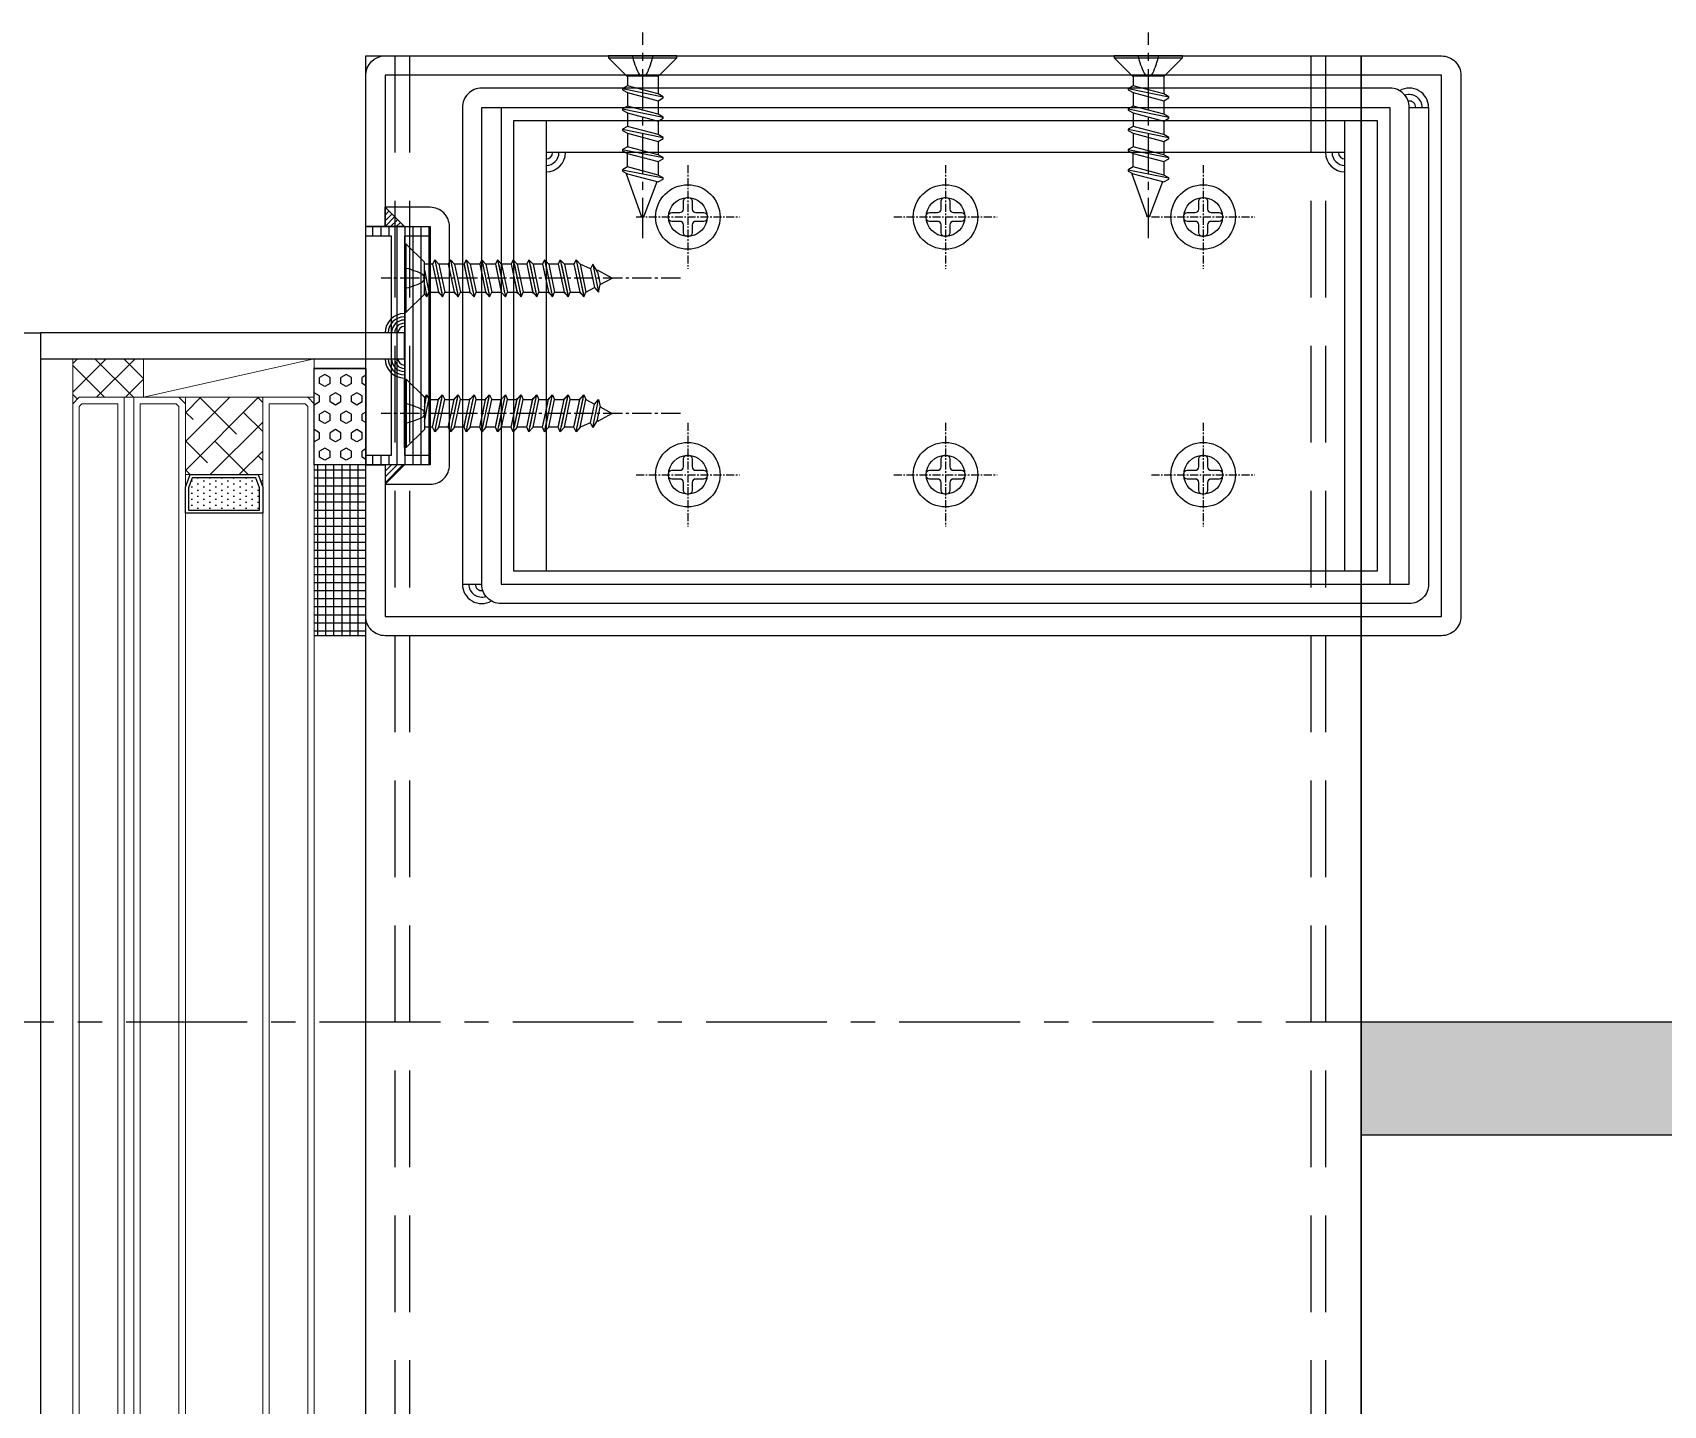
# Model space of a CAD drawing. Extents: x -3378 to 102197, y -3799 to 48702.
# Drawn here: x 85639.7 to 85892.8, y 18488.6 to 18701.7 of the extents above; entities that cross this region are included whole.
import ezdxf

# ---------------------------------------------------------------- set-up
doc = ezdxf.new("R2010")
doc.units = 0
for name, pattern in [('CEN1', [9, 6, -1, 1, -1]), ('CENTER', [2, 1.25, -0.25, 0.25, -0.25]), ('HIDDEN', [0.375, 0.25, -0.125])]:
    doc.linetypes.add(name, pattern=pattern)
for name, color, linetype in [('ARR', 6, 'Continuous'), ('BCM-DIM', 54, 'Continuous'), ('BCM-draft', 252, 'Continuous'), ('BCM-Extu', 4, 'Continuous'), ('CENTER', 4, 'CENTER'), ('CL', 14, 'CENTER'), ('中心線 CENTER', 6, 'CENTER'), ('泡棉', 8, 'Continuous'), ('結構體 STRUCTURAL', 154, 'Continuous'), ('螺絲 固定五金 FASTENERS', 124, 'Continuous'), ('螺絲、螺栓', 4, 'Continuous'), ('視覺模型鋁擠型暫替', 4, 'Continuous'), ('金屬面材 METAL PANEL', 2, 'Continuous'), ('镀锌钢板', 3, 'Continuous'), ('隱藏線 HIDDEN', 8, 'HIDDEN')]:
    doc.layers.add(name, color=color, linetype=linetype)
doc.layers.add('BCM-GK', color=252, linetype='Continuous', lineweight=5)
doc.layers.add('BCM-GLA', color=4, linetype='Continuous', lineweight=5)
pattern_1 = [(45, (-80931.47096, -992287.45455), (-0.44194173824, 0.44194173824), [])]

# ---------------------------------------------------------------- blocks, each defined once
blk = doc.blocks.new('*u927')
at = {"layer": 'CENTER', "color": 0, "ltscale": 5}
blk.add_line((28.28, 0), (-3.62, 0), dxfattribs=at)
at = {"layer": '螺絲、螺栓', "color": 0, "linetype": 'ByBlock', "ltscale": 0.2}
for p, q in [((0.3, 5.3), (0.3, -5.3)), ((5.08, 3.15), (6.34, -3.15)), ((8.23, 3.15), (9.49, -3.15)), ((11.38, 3.15), (12.64, -3.15)), ((14.53, 3.15), (15.79, -3.15)), ((17.68, 3.15), (18.94, -3.15)), ((18.17, 2.61), (24.84, 0.24)), ((3.1, 2.5), (3.1, -2.5)), ((3.1, 2.39), (4.64, 2.39)), ((5.7, 2.39), (7.79, 2.39)), ((8.85, 2.39), (10.94, 2.39)), ((12, 2.39), (14.09, 2.39)), ((17.24, 2.39), (15.15, 2.39)), ((3.1, -2.39), (5.9, -2.39)), ((6.96, -2.39), (9.05, -2.39)), ((10.11, -2.39), (12.2, -2.39)), ((13.26, -2.39), (15.35, -2.39)), ((16.41, -2.39), (18.5, -2.39)), ((24.84, -0.23), (19.52, -2.25))]:
    blk.add_line(p, q, dxfattribs=at)
blk.add_lwpolyline([(3.1, -2.5), (0.3, -5.3), (0, -5.3), (0, 5.3), (0.3, 5.3), (3.1, 2.5)], dxfattribs=at)
for points in [[(6.34, -3.15), (5.9, -2.39), (4.64, 2.39), (5.08, 3.15), (5.27, 3.15), (5.7, 2.39), (6.96, -2.39), (6.53, -3.15)], [(9.49, -3.15), (9.05, -2.39), (7.79, 2.39), (8.23, 3.15), (8.42, 3.15), (8.85, 2.39), (10.11, -2.39), (9.68, -3.15)], [(12.64, -3.15), (12.2, -2.39), (10.94, 2.39), (11.38, 3.15), (11.57, 3.15), (12, 2.39), (13.26, -2.39), (12.83, -3.15)], [(15.79, -3.15), (15.35, -2.39), (14.09, 2.39), (14.53, 3.15), (14.72, 3.15), (15.15, 2.39), (16.41, -2.39), (15.98, -3.15)], [(18.94, -3.15), (18.5, -2.39), (17.24, 2.39), (17.68, 3.15), (17.87, 3.15), (18.3, 2.39), (19.56, -2.39), (19.13, -3.15)]]:
    blk.add_lwpolyline(points, close=True, dxfattribs=at)
blk.add_lwpolyline([(0, 1.61, -0.048054), (2.67, 0.68, -0.292428), (3.1, 0, -0.292428), (2.67, -0.68, -0.048054), (0, -1.61, -0.048054)], format="xyb", dxfattribs=at)
blk.add_arc((24.75, 0), 0.252, 292.1627, 69.4623, dxfattribs=at)
blk = doc.blocks.new('*U929')
blk.add_blockref('*u927', (0, 0))
blk = doc.blocks.new('橫料01')
at = {"layer": '視覺模型鋁擠型暫替', "linetype": 'Continuous'}
h = blk.add_hatch(dxfattribs=at)
h.set_pattern_fill('ANSI31', color=1, scale=5)
h.set_pattern_definition(pattern_1)
h.paths.add_polyline_path([(-151.5, -26.5), (-148.5, -26.5), (-151.5, -23.5)])
h = blk.add_hatch(dxfattribs=at)
h.set_pattern_fill('ANSI31', color=1, scale=5)
h.set_pattern_definition(pattern_1)
h.paths.add_polyline_path([(-151.5, -66.5), (-148.5, -63.5), (-151.5, -63.5)])
at = {"layer": '視覺模型鋁擠型暫替', "color": 1, "linetype": 'Continuous'}
for points in [[(-148.5, -26.5), (-151.5, -26.5), (-151.5, -23.5), (-148.5, -26.5)], [(-148.5, -63.5), (-151.5, -63.5), (-151.5, -66.5), (-148.5, -63.5)]]:
    blk.add_lwpolyline(points, dxfattribs=at)
at = {"layer": '視覺模型鋁擠型暫替', "color": 7, "linetype": 'Continuous'}
for centre, radius, start, end in [((7.5, -8), 3, 0, 120), ((7.5, -8), 2, 0, 109.4712), ((7.5, -8), 1, 0, 99.5941), ((-136.5, -82.01), 3, 180, 300), ((-136.5, -82.01), 2, 180, 289.4712), ((-136.5, -82.01), 1, 180, 279.5941)]:
    blk.add_arc(centre, radius, start, end, dxfattribs=at)
at = {"layer": '金屬面材 METAL PANEL'}
for points in [[(-151.5, -63.5), (-151.5, -87.01), (12.5, -87.01), (12.5, -3), (-151.49, -3), (-151.5, -26.5), (-154.5, -26.5), (-154.49, -3, -0.414128), (-151.49, 0), (12.5, 0, -0.414214), (15.5, -3), (15.5, -87.01, -0.414214), (12.5, -90.01), (-151.5, -90.01, -0.414214), (-154.5, -87.01), (-154.5, -63.5)], [(-151.5, -66.5), (-144.5, -66.5, 0.414214), (-141.5, -63.5), (-141.5, -26.5, 0.414239), (-144.5, -23.5), (-151.5, -23.5), (-148.5, -26.5), (-144.5, -26.5), (-144.5, -63.5), (-148.5, -63.5)]]:
    blk.add_lwpolyline(points, format="xyb", close=True, dxfattribs=at)
at = {"layer": '镀锌钢板'}
for points in [[(-136.5, -82.01), (-136.5, -8), (4.5, -8), (4.5, -82.01), (7.5, -82.01), (7.5, -8, 0.414214), (4.5, -5), (-136.5, -5, 0.414214), (-139.5, -8), (-139.5, -82.01)], [(10.5, -8), (10.5, -82.01, -0.414214), (7.5, -85.01), (-133.5, -85.01, -0.414214), (-136.5, -82.01), (-136.5, -8), (-133.5, -8), (-133.5, -82.01), (7.5, -82.01), (7.5, -8)]]:
    blk.add_lwpolyline(points, format="xyb", close=True, dxfattribs=at)
at = {"layer": '螺絲 固定五金 FASTENERS', "xscale": -1.000000000000002, "rotation": 90}
for p in [(-111.5, 0), (-33, 0)]:
    blk.add_blockref('*U929', p, dxfattribs=at)
blk = doc.blocks.new('*U35')
blk.add_lwpolyline([(1.22, 0.68), (2.48, 0.68, -0.398336), (3.02, 0.16, -0.027263), (3.02, -0.16, -0.398336), (2.48, -0.68), (1.22, -0.68, 0.414214), (0.68, -1.22), (0.68, -2.48, -0.398336), (0.16, -3.02, -0.027263), (-0.16, -3.02, -0.398336), (-0.68, -2.48), (-0.68, -1.22, 0.414214), (-1.22, -0.68), (-2.48, -0.68, -0.398336), (-3.02, -0.16, -0.027263), (-3.02, 0.16, -0.398336), (-2.48, 0.68), (-1.22, 0.68, 0.414214), (-0.68, 1.22), (-0.68, 2.48, -0.398336), (-0.16, 3.02, -0.027263), (0.16, 3.02, -0.398336), (0.68, 2.48), (0.68, 1.22, 0.414214)], format="xyb", close=True)
blk.add_circle((0, 0), 5)
at = {"layer": 'CL'}
for p, q in [((0, 8.04), (0, -8.04)), ((-8.04, 0), (8.04, 0))]:
    blk.add_line(p, q, dxfattribs=at)
blk = doc.blocks.new('圓孔6mm')
at = {"layer": '視覺模型鋁擠型暫替', "color": 6, "linetype": 'Continuous'}
blk.add_circle((0, 0), 3, dxfattribs=at)
at = {"layer": 'BCM-draft'}
blk.add_blockref('*U35', (0, 0), dxfattribs=at)
blk = doc.blocks.new('4t 托架')
at = {"layer": '視覺模型鋁擠型暫替', "color": 7, "linetype": 'Continuous'}
for centre, radius, start, end in [((14.5, -11.5), 1, 270, 0), ((14.5, -11.5), 2, 270, 0), ((14.5, -11.5), 3, 270, 0), ((138.5, -11.5), 3, 180, 270), ((138.5, -11.5), 2, 180, 270), ((138.5, -11.5), 1, 180, 270)]:
    blk.add_arc(centre, radius, start, end, dxfattribs=at)
at = {"layer": '镀锌钢板', "color": 6, "linetype": 'Continuous'}
for p, q in [((14.5, -6.5), (14.5, -76.51)), ((138.5, -76.51), (138.5, -6.5)), ((138.5, -11.5), (14.5, -11.5))]:
    blk.add_line(p, q, dxfattribs=at)
blk.add_lwpolyline([(9.5, -6.5), (143.5, -6.5), (143.5, -76.51), (9.5, -76.51)], close=True, dxfattribs=at)
at = {"layer": '視覺模型鋁擠型暫替', "linetype": 'Continuous'}
for p in [(36.5, -21.5), (76.5, -21.5), (116.5, -21.5), (36.5, -61.51), (76.5, -61.51), (116.5, -61.51)]:
    blk.add_blockref('圓孔6mm', p, dxfattribs=at)
blk = doc.blocks.new('A$C4E2A2353')
at = {"layer": 'ARR', "color": 0, "linetype": 'ByBlock', "ltscale": 0.3}
for p, q in [((0.3, -5.3), (0.3, 5.3)), ((4.71, 2.87), (4.38, 2.15)), ((5.34, 2.15), (4.71, 2.87)), ((4.71, 2.87), (5.93, -2.88)), ((7.15, 2.87), (6.82, 2.15)), ((7.78, 2.15), (7.15, 2.87)), ((7.15, 2.87), (8.37, -2.88)), ((9.59, 2.87), (9.26, 2.15)), ((10.22, 2.15), (9.59, 2.87)), ((9.59, 2.87), (10.81, -2.88)), ((12.02, 2.87), (11.7, 2.15)), ((12.66, 2.15), (12.02, 2.87)), ((12.02, 2.87), (13.24, -2.88)), ((14.46, 2.87), (14.13, 2.15)), ((15.09, 2.15), (14.46, 2.87)), ((14.46, 2.87), (15.68, -2.88)), ((16.9, 2.87), (16.57, 2.15)), ((17.53, 2.15), (16.9, 2.87)), ((16.9, 2.87), (18.12, -2.88)), ((19.34, 2.87), (19.01, 2.15)), ((19.97, 2.15), (19.34, 2.87)), ((19.34, 2.87), (20.56, -2.88)), ((21.77, 2.87), (21.45, 2.15)), ((21.77, 2.87), (21.45, 2.15)), ((22.41, 2.15), (21.77, 2.87)), ((21.77, 2.87), (22.99, -2.88)), ((22.41, 2.15), (21.77, 2.87)), ((21.77, 2.87), (22.99, -2.88)), ((24.21, 2.87), (23.88, 2.15)), ((24.21, 2.87), (23.88, 2.15)), ((24.84, 2.15), (24.21, 2.87)), ((24.21, 2.87), (25.43, -2.88)), ((24.84, 2.15), (24.21, 2.87)), ((24.21, 2.87), (25.43, -2.88)), ((26.65, 2.87), (26.32, 2.15)), ((26.65, 2.87), (26.32, 2.15)), ((27.28, 2.15), (26.65, 2.87)), ((26.65, 2.87), (27.87, -2.88)), ((27.28, 2.15), (26.65, 2.87)), ((26.65, 2.87), (27.87, -2.88)), ((3.1, -2.5), (3.1, 2.5)), ((4.38, 2.15), (3.1, 2.15)), ((3.1, 1.24), (3.82, -2.16)), ((4.38, 2.15), (5.3, -2.16)), ((4.43, 1.96), (5.34, -2.36)), ((4.89, 2.06), (5.8, -2.26)), ((6.82, 2.15), (5.34, 2.15)), ((5.34, 2.15), (6.26, -2.16)), ((5.34, 2.15), (6.26, -2.16)), ((6.82, 2.15), (7.74, -2.16)), ((6.86, 1.96), (7.78, -2.36)), ((7.32, 2.06), (8.24, -2.26)), ((9.26, 2.15), (7.78, 2.15)), ((7.78, 2.15), (8.7, -2.16)), ((7.78, 2.15), (8.7, -2.16)), ((9.26, 2.15), (10.17, -2.16)), ((9.3, 1.96), (10.21, -2.36)), ((9.76, 2.06), (10.67, -2.26)), ((11.7, 2.15), (10.22, 2.15)), ((10.22, 2.15), (11.13, -2.16)), ((10.22, 2.15), (11.13, -2.16)), ((11.7, 2.15), (12.61, -2.16)), ((11.74, 1.96), (12.65, -2.36)), ((12.2, 2.06), (13.11, -2.26)), ((14.13, 2.15), (12.66, 2.15)), ((12.66, 2.15), (13.57, -2.16)), ((12.66, 2.15), (13.57, -2.16)), ((14.13, 2.15), (15.05, -2.16)), ((14.18, 1.96), (15.09, -2.36)), ((14.64, 2.06), (15.55, -2.26)), ((16.57, 2.15), (15.09, 2.15)), ((15.09, 2.15), (16.01, -2.16)), ((15.09, 2.15), (16.01, -2.16)), ((16.57, 2.15), (17.49, -2.16)), ((16.61, 1.96), (17.53, -2.36)), ((17.07, 2.06), (17.99, -2.26)), ((19.01, 2.15), (17.53, 2.15)), ((17.53, 2.15), (18.45, -2.16)), ((17.53, 2.15), (18.45, -2.16)), ((19.01, 2.15), (19.92, -2.16)), ((19.05, 1.96), (19.96, -2.36)), ((19.51, 2.06), (20.42, -2.26)), ((21.45, 2.15), (19.97, 2.15)), ((19.97, 2.15), (20.88, -2.16)), ((19.97, 2.15), (20.88, -2.16)), ((21.45, 2.15), (22.36, -2.16)), ((21.45, 2.15), (22.36, -2.16)), ((21.49, 1.96), (22.4, -2.36)), ((21.49, 1.96), (22.4, -2.36)), ((21.95, 2.06), (22.86, -2.26)), ((21.95, 2.06), (22.86, -2.26)), ((23.88, 2.15), (22.41, 2.15)), ((22.41, 2.15), (23.32, -2.16)), ((23.88, 2.15), (22.41, 2.15)), ((22.41, 2.15), (23.32, -2.16)), ((22.41, 2.15), (23.32, -2.16)), ((22.41, 2.15), (23.32, -2.16)), ((23.88, 2.15), (24.8, -2.16)), ((23.88, 2.15), (24.8, -2.16)), ((23.93, 1.96), (24.84, -2.36)), ((23.93, 1.96), (24.84, -2.36)), ((24.38, 2.06), (25.3, -2.26)), ((24.38, 2.06), (25.3, -2.26)), ((26.32, 2.15), (24.84, 2.15)), ((24.84, 2.15), (25.76, -2.16)), ((26.32, 2.15), (24.84, 2.15)), ((24.84, 2.15), (25.76, -2.16)), ((24.84, 2.15), (25.76, -2.16)), ((24.84, 2.15), (25.76, -2.16)), ((26.32, 2.15), (27.24, -2.16)), ((26.32, 2.15), (27.24, -2.16)), ((26.36, 1.96), (27.28, -2.36)), ((26.36, 1.96), (27.28, -2.36)), ((26.82, 2.06), (27.74, -2.26)), ((26.82, 2.06), (27.74, -2.26)), ((28.91, 1.45), (27.28, 2.15)), ((27.28, 2.15), (28.19, -2.16)), ((27.28, 2.15), (28.19, -2.16)), ((27.28, 2.15), (28.19, -2.16)), ((27.28, 2.15), (28.19, -2.16)), ((29.24, 2.17), (28.91, 1.45)), ((28.91, 1.45), (29.52, -1.46)), ((29.96, 0.99), (29.24, 2.17)), ((29.24, 2.17), (30.16, -2.18)), ((32.25, 0), (29.96, 1.25)), ((29.96, 0.99), (30.39, -1)), ((32.26, 0), (32.25, 0)), ((3.1, -1.02), (3.49, -2.88)), ((3.1, -2.44), (3.49, -2.88)), ((3.49, -2.88), (3.82, -2.16)), ((3.82, -2.16), (5.3, -2.16)), ((5.3, -2.16), (5.93, -2.88)), ((5.93, -2.88), (6.26, -2.16)), ((6.26, -2.16), (7.74, -2.16)), ((7.74, -2.16), (8.37, -2.88)), ((8.37, -2.88), (8.7, -2.16)), ((8.7, -2.16), (10.17, -2.16)), ((10.17, -2.16), (10.81, -2.88)), ((10.81, -2.88), (11.13, -2.16)), ((11.13, -2.16), (12.61, -2.16)), ((12.61, -2.16), (13.24, -2.88)), ((13.24, -2.88), (13.57, -2.16)), ((13.57, -2.16), (15.05, -2.16)), ((15.05, -2.16), (15.68, -2.88)), ((15.68, -2.88), (16.01, -2.16)), ((16.01, -2.16), (17.49, -2.16)), ((17.49, -2.16), (18.12, -2.88)), ((18.12, -2.88), (18.45, -2.16)), ((18.45, -2.16), (19.92, -2.16)), ((19.92, -2.16), (20.56, -2.88)), ((20.56, -2.88), (20.88, -2.16)), ((20.88, -2.16), (22.36, -2.16)), ((22.36, -2.16), (22.99, -2.88)), ((22.36, -2.16), (22.99, -2.88)), ((22.99, -2.88), (23.32, -2.16)), ((22.99, -2.88), (23.32, -2.16)), ((23.32, -2.16), (24.8, -2.16)), ((23.32, -2.16), (24.8, -2.16)), ((24.8, -2.16), (25.43, -2.88)), ((24.8, -2.16), (25.43, -2.88)), ((25.43, -2.88), (25.76, -2.16)), ((25.43, -2.88), (25.76, -2.16)), ((25.76, -2.16), (27.24, -2.16)), ((25.76, -2.16), (27.24, -2.16)), ((27.24, -2.16), (27.87, -2.88)), ((27.24, -2.16), (27.87, -2.88)), ((27.87, -2.88), (28.19, -2.16)), ((27.87, -2.88), (28.19, -2.16)), ((28.19, -2.16), (29.52, -1.46)), ((29.52, -1.46), (30.16, -2.18)), ((30.16, -2.18), (30.39, -1)), ((30.39, -1), (32.25, -0.01)), ((32.25, -0.01), (32.26, 0))]:
    blk.add_line(p, q, dxfattribs=at)
at = {"layer": 'ARR', "color": 0, "linetype": 'CEN1', "ltscale": 0.5}
blk.add_line((42.86, 0), (-3.62, 0), dxfattribs=at)
at = {"layer": 'ARR', "color": 0, "linetype": 'ByBlock', "ltscale": 0.3}
blk.add_lwpolyline([(3.1, 2.5), (0.3, 5.3), (0, 5.3), (0, -5.3), (0.3, -5.3), (3.1, -2.5)], dxfattribs=at)
blk.add_lwpolyline([(0, -1.61, 0.048054), (2.67, -0.68, 0.292428), (3.1, 0, 0.292428), (2.67, 0.68, 0.048054), (0, 1.61, 0.048054)], format="xyb", dxfattribs=at)
blk = doc.blocks.new('*U920')
at = {"layer": '螺絲、螺栓', "color": 0, "linetype": 'ByBlock', "xscale": -1, "rotation": 180}
blk.add_blockref('A$C4E2A2353', (0, 0), dxfattribs=at)
blk = doc.blocks.new('玻璃飾條03')
at = {"layer": '視覺模型鋁擠型暫替', "color": 2, "linetype": 'Continuous'}
for centre, radius, start, end in [((56.5, 0), 3, 90, 180), ((56.5, 0), 2.5, 90, 180), ((56.5, 0), 2, 90, 180), ((56.5, 0), 1.5, 90, 180), ((56.5, 0), 1, 90, 180), ((56.5, -4), 3, 180, 270), ((56.5, -4), 2.5, 180, 270), ((56.5, -4), 2, 180, 270), ((56.5, -4), 1.5, 180, 270), ((56.5, -4), 1, 180, 270)]:
    blk.add_arc(centre, radius, start, end, dxfattribs=at)
at = {"layer": '金屬面材 METAL PANEL', "linetype": 'Continuous'}
for points in [[(56.5, -19), (60.5, -19), (60.5, 15), (56.5, 15)], [(0, -4), (56.5, -4), (56.5, 0), (0, 0)]]:
    blk.add_lwpolyline(points, close=True, dxfattribs=at)
at = {"layer": '螺絲 固定五金 FASTENERS', "xscale": -1, "rotation": 180}
blk.add_blockref('*U920', (56.5, 8.5), dxfattribs=at)
at = {"layer": '螺絲 固定五金 FASTENERS'}
blk.add_blockref('*U920', (56.5, -12.5), dxfattribs=at)
blk = doc.blocks.new('屋頂地板')
at = {"layer": '結構體 STRUCTURAL'}
h = blk.add_hatch(dxfattribs=at)
h.set_pattern_fill('AR-HBONE', color=256, scale=0.1)
h.set_pattern_definition([(45, (-52753.211, -90985.298), (0, 14.3684098), [30.48, -10.16]), (135, (-52746.027, -90978.114), (1e-15, 14.3684098), [30.48, -10.16])])
h.paths.add_polyline_path([(0, 0), (0, -17.5), (11600, -17.5), (11600, 0)])
blk.add_lwpolyline([(0, 0), (0, -17.5), (11600, -17.5), (11600, 0)], close=True, dxfattribs=at)

msp = doc.modelspace()

# ---------------------------------------------------------------- hatches: boundary and pattern name
h = msp.add_hatch()
h.set_pattern_fill('ANSI31', color=9, scale=10, angle=45, style=0)
h.set_pattern_definition([(90, (21282.4866, -592992.8456), (-1.25, 1e-15), [])])
h.paths.add_polyline_path([(85691.366, 18671.585), (85701.366, 18671.585), (85701.366, 18634.585), (85691.366, 18634.585), (85691.366, 18636.085), (85695.366, 18636.085), (85695.366, 18670.085), (85691.366, 18670.085)])
at = {"layer": 'BCM-DIM', "linetype": 'Continuous'}
h = msp.add_hatch(dxfattribs=at)
h.set_pattern_fill('ANSI37', color=256, scale=10, angle=45)
h.set_pattern_definition([(90, (-9302.3129, -979227.4088), (-1.25, 0), []), (180, (-9302.3129, -979227.4088), (-1e-16, -1.25), [])])
h.paths.add_polyline_path([(85691.366, 18634.585), (85683.367, 18634.585), (85683.367, 18608.077), (85691.366, 18608.077)])
at = {"layer": 'BCM-Extu', "linetype": 'ByBlock'}
h = msp.add_hatch(dxfattribs=at)
h.set_pattern_fill('DOTS', color=8, scale=15, angle=90, style=0)
h.set_pattern_definition([(90, (86220.2864, 21104.7566), (-0.9375, 0.46875), [0, -0.9375])])
h.paths.add_polyline_path([(85664.447, 18632.585), (85663.874, 18631.043), (85663.874, 18627.585), (85674.874, 18627.585), (85674.874, 18631.043), (85674.302, 18632.585)])
at = {"layer": 'BCM-GK', "linetype": 'ByBlock'}
h = msp.add_hatch(dxfattribs=at)
h.set_pattern_fill('ANSI37', color=256, angle=-180)
h.set_pattern_definition([(225, (-374071.5645, 132721.895), (2.24506403, -2.24506403), []), (315, (-374071.5645, 132721.895), (2.24506403, 2.24506403), [])])
h.paths.add_polyline_path([(85645.873, 18651.085), (85656.874, 18651.085), (85656.874, 18645.085), (85646.874, 18645.085), (85645.874, 18644.085)])
h = msp.add_hatch(dxfattribs=at)
h.set_pattern_fill('ANSI38', color=256, angle=180)
h.set_pattern_definition([(225, (1385039.134, -103816.515), (2.24506403, -2.24506403), []), (315, (1385039.134, -103816.515), (6.735192091, -2.24506403), [7.9375, -4.7625])])
h.paths.add_polyline_path([(85674.649, 18633.085), (85675.374, 18631.132), (85675.374, 18645.085), (85663.374, 18645.085), (85663.374, 18631.132), (85664.099, 18633.085)])
at = {"layer": '泡棉'}
h = msp.add_hatch(dxfattribs=at)
h.set_pattern_fill('HEX', color=256, scale=0.3, angle=90)
h.set_pattern_definition([(90, (85845.8665, 18592.9245), (-1.649778, 1e-16), [0.9525, -1.905]), (210, (85845.8665, 18592.9245), (0.824889, -1.42875), [0.9525, -1.905]), (150, (85845.8665, 18593.877), (-0.824889, -1.42875), [0.9525, -1.905])])
h.paths.add_polyline_path([(85691.366, 18649.585), (85683.366, 18649.585), (85683.366, 18634.585), (85691.366, 18634.585)])

# ---------------------------------------------------------------- linework, layer by layer
at = {"color": 6, "linetype": 'Continuous', "elevation": 0}
msp.add_lwpolyline([(85691.366, 18671.585), (85701.366, 18671.585), (85701.366, 18634.585), (85691.366, 18634.585), (85691.366, 18636.085), (85695.366, 18636.085), (85695.366, 18670.085), (85691.366, 18670.085)], close=True, dxfattribs=at)
at = {"layer": 'BCM-DIM', "linetype": 'Continuous'}
for p, q in [((85691.247, 18649.585, 0), (85683.247, 18649.585, 0)), ((85691.247, 18634.585, 0), (85683.247, 18634.585, 0)), ((85691.366, 18608.077, 0), (85683.367, 18608.077, 0))]:
    msp.add_line(p, q, dxfattribs=at)
at = {"layer": 'BCM-Extu', "color": 8, "linetype": 'ByBlock', "elevation": 0}
for points in [[(85675.374, 18631.132), (85675.374, 18627.085), (85663.374, 18627.085), (85663.374, 18631.132), (85664.099, 18633.085), (85674.649, 18633.085)], [(85674.302, 18632.585), (85664.447, 18632.585), (85663.874, 18631.043), (85663.874, 18627.585), (85674.874, 18627.585), (85674.874, 18631.043)]]:
    msp.add_lwpolyline(points, close=True, dxfattribs=at)
at = {"layer": 'BCM-GK', "elevation": 0}
msp.add_lwpolyline([(85645.873, 18651.085), (85656.874, 18651.085), (85656.874, 18645.085), (85646.874, 18645.085), (85645.874, 18644.085), (85645.873, 18651.085)], dxfattribs=at)
at = {"layer": 'BCM-GK', "linetype": 'ByBlock', "elevation": 0}
for points in [[(85656.874, 18645.085), (85683.374, 18645.085), (85683.374, 18651.085), (85656.874, 18651.085)], [(85675.374, 18645.085), (85675.374, 18633.085), (85663.374, 18633.085), (85663.374, 18645.085)]]:
    msp.add_lwpolyline(points, close=True, dxfattribs=at)
msp.add_lwpolyline([(85656.874, 18645.085), (85683.374, 18651.085)], dxfattribs=at)
at = {"layer": 'BCM-GLA', "linetype": 'ByBlock', "elevation": 0}
for points in [[(85645.874, 18505.335), (85645.874, 18644.085), (85646.874, 18645.085), (85653.874, 18645.085), (85653.874, 18505.335)], [(85663.374, 18505.335), (85663.374, 18644.085), (85662.374, 18645.085), (85655.374, 18645.085), (85655.374, 18505.335)], [(85683.374, 18505.335), (85683.374, 18644.085), (85682.374, 18645.085), (85675.374, 18645.085), (85675.374, 18505.335)], [(85645.874, 18505.335), (85645.874, 18357.085), (85646.874, 18356.085), (85653.874, 18356.085), (85653.874, 18505.335)], [(85663.374, 18505.335), (85663.374, 18357.085), (85662.374, 18356.085), (85655.374, 18356.085), (85655.374, 18505.335)], [(85683.374, 18505.335), (85683.374, 18357.085), (85682.374, 18356.085), (85675.374, 18356.085), (85675.374, 18505.335)]]:
    msp.add_lwpolyline(points, dxfattribs=at)
at = {"layer": 'BCM-GLA', "color": 5, "linetype": 'ByBlock', "elevation": 0}
for points in [[(85646.874, 18505.335), (85646.874, 18643.671), (85647.288, 18644.085), (85652.874, 18644.085), (85652.874, 18505.335)], [(85662.374, 18505.335), (85662.374, 18643.671), (85661.96, 18644.085), (85656.374, 18644.085), (85656.374, 18505.335)], [(85682.374, 18505.335), (85682.374, 18643.671), (85681.96, 18644.085), (85676.374, 18644.085), (85676.374, 18505.335)], [(85646.874, 18505.335), (85646.874, 18357.499), (85647.288, 18357.085), (85652.874, 18357.085), (85652.874, 18505.335)], [(85662.374, 18505.335), (85662.374, 18357.499), (85661.96, 18357.085), (85656.374, 18357.085), (85656.374, 18505.335)], [(85682.374, 18505.335), (85682.374, 18357.499), (85681.96, 18357.085), (85676.374, 18357.085), (85676.374, 18505.335)]]:
    msp.add_lwpolyline(points, dxfattribs=at)
at = {"layer": '中心線 CENTER', "ltscale": 15}
msp.add_line((100852.946, 18548.085, 0), (82322.201, 18548.085, 0), dxfattribs=at)
at = {"layer": '泡棉', "elevation": 0}
msp.add_lwpolyline([(85691.366, 18634.585), (85683.366, 18634.585), (85683.366, 18649.585), (85691.366, 18649.585)], close=True, dxfattribs=at)
at = {"layer": '金屬面材 METAL PANEL', "elevation": 0}
for points in [[(85691.366, 16048.085), (85691.37, 18698.085), (85845.87, 18698.085), (85845.866, 16048.085)], [(85691.366, 18298.085), (85691.366, 18698.085), (85845.866, 18698.085), (85845.866, 18298.085)], [(85640.866, 18346.085), (85620.874, 18346.085), (85620.874, 18655.085), (85640.867, 18655.085), (85640.866, 18346.085)]]:
    msp.add_lwpolyline(points, dxfattribs=at)
at = {"layer": '隱藏線 HIDDEN', "linetype": 'HIDDEN', "ltscale": 60}
for p, q in [((85695.866, 18698.085, 0), (85695.866, 16048.085, 0)), ((85698.166, 18698.085, 0), (85698.166, 16048.085, 0)), ((85838.066, 18698.085, 0), (85838.066, 16048.085, 0)), ((85840.366, 18698.085, 0), (85840.366, 16048.085, 0))]:
    msp.add_line(p, q, dxfattribs=at)

# ---------------------------------------------------------------- block references
at = {"layer": '螺絲、螺栓'}
msp.add_blockref('屋頂地板', (85845.866, 18548.085, 0), dxfattribs=at)
at = {"layer": '金屬面材 METAL PANEL', "linetype": 'Continuous'}
for name, p in [('橫料01', (85845.866, 18698.085, 0)), ('4t 托架', (85704.866, 18694.585, 0)), ('玻璃飾條03', (85640.864, 18655.085, 0))]:
    msp.add_blockref(name, p, dxfattribs=at)

doc.saveas('drawing.dxf')
